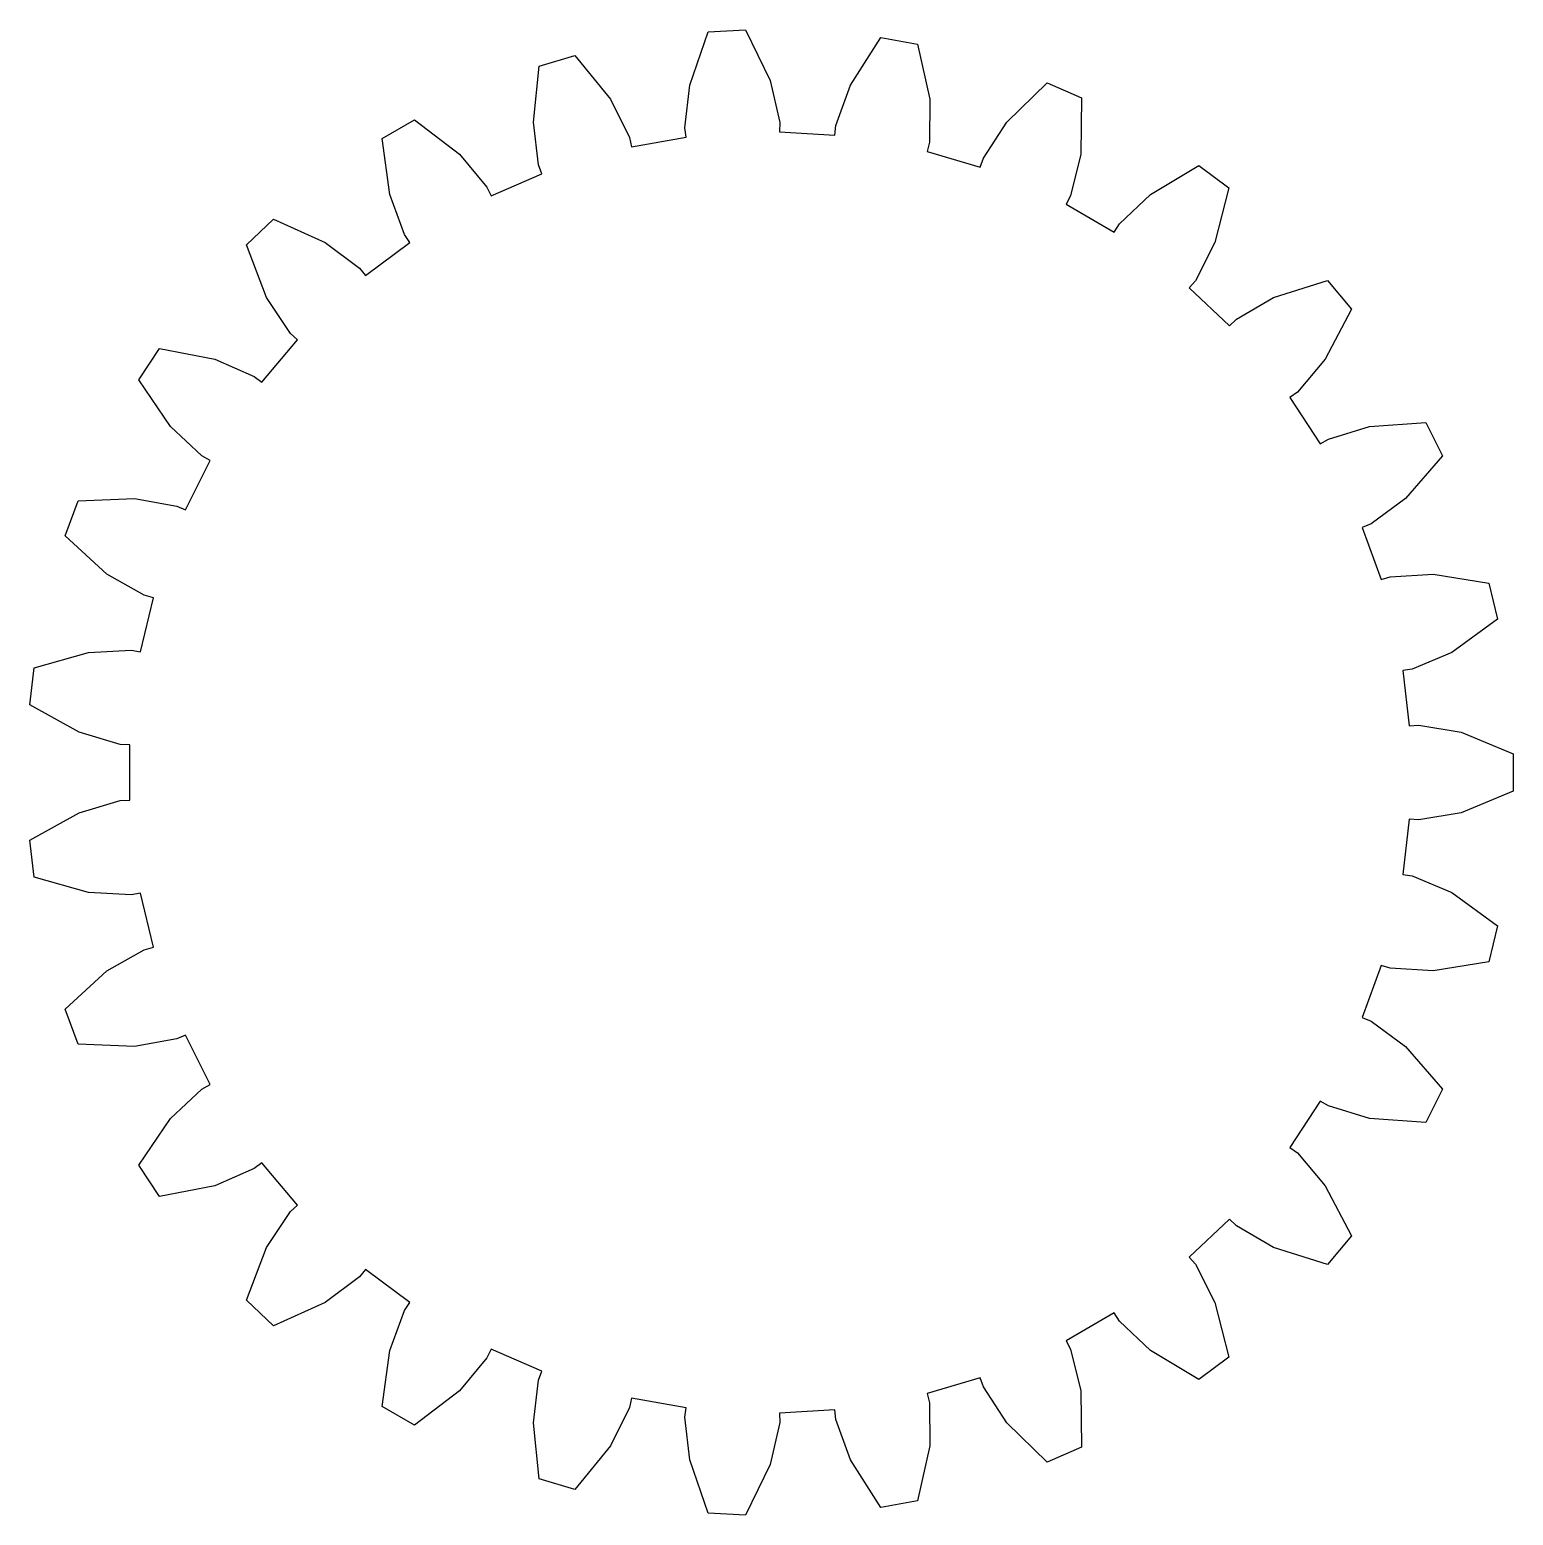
# Model space of a CAD drawing. Extents: x -6.9 to 6.9, y -6.9 to 6.9.
import ezdxf

# ---------------------------------------------------------------- set-up
doc = ezdxf.new("R2010")
doc.units = 0
doc.layers.add('Layer_1', color=7, linetype='CONTINUOUS')

msp = doc.modelspace()

# ---------------------------------------------------------------- linework, layer by layer
at = {"layer": 'Layer_1', "color": 7}
for p, q in [((-0.589116, 6.899258), (-0.24237, 6.919453)), ((-0.24237, 6.919453), (-0.013318, 6.445777)), ((-0.761627, 6.402194), (-0.589116, 6.899258)), ((0.734991, 6.402194), (1.017484, 6.846076)), ((1.017484, 6.846076), (1.359541, 6.785759)), ((1.359541, 6.785759), (1.47318, 6.27203)), ((-2.164673, 6.580499), (-1.83193, 6.680115)), ((-1.83193, 6.680115), (-1.499816, 6.27203)), ((-2.217903, 6.05705), (-2.164673, 6.580499)), ((-0.806083, 6.004946), (-0.761627, 6.402194)), ((-0.013318, 6.445777), (0.076956, 6.056378)), ((0.60012, 6.025907), (0.734991, 6.402194)), ((2.191266, 6.05705), (2.56851, 6.423818)), ((2.56851, 6.423818), (2.887438, 6.286245)), ((-1.499816, 6.27203), (-1.322174, 5.913946)), ((1.47318, 6.27203), (1.471219, 5.872307)), ((2.887438, 6.286245), (2.879542, 5.760158)), ((-3.62425, 5.906984), (-3.323449, 6.080649)), ((-3.323449, 6.080649), (-2.906178, 5.760158)), ((-2.169549, 5.660257), (-2.217903, 6.05705)), ((-0.79447, 5.916972), (-0.806083, 6.004946)), ((0.076956, 6.056378), (0.075633, 5.96765)), ((0.075633, 5.96765), (0.591134, 5.937625)), ((0.591134, 5.937625), (0.60012, 6.025907)), ((1.973255, 5.722007), (2.191266, 6.05705)), ((-3.555328, 5.38537), (-3.62425, 5.906984)), ((-1.322174, 5.913946), (-1.303, 5.827304)), ((-1.303, 5.827304), (-0.79447, 5.916972)), ((1.471219, 5.872307), (1.449468, 5.786278)), ((-2.906178, 5.760158), (-2.650744, 5.452691)), ((1.449468, 5.786278), (1.94415, 5.638179)), ((1.94415, 5.638179), (1.973255, 5.722007)), ((2.879542, 5.760158), (2.785449, 5.371662)), ((-2.612105, 5.372808), (-2.13796, 5.577334)), ((-2.13796, 5.577334), (-2.169549, 5.660257)), ((3.528692, 5.38537), (3.980352, 5.655253)), ((3.980352, 5.655253), (4.258956, 5.447839)), ((-2.650744, 5.452691), (-2.612105, 5.372808)), ((4.258956, 5.447839), (4.129947, 4.937754)), ((-3.416771, 5.010423), (-3.555328, 5.38537)), ((2.785449, 5.371662), (2.744447, 5.292967)), ((2.744447, 5.292967), (3.19164, 5.034779)), ((3.239293, 5.109636), (3.528692, 5.38537)), ((-4.889159, 4.915024), (-4.636519, 5.153377)), ((-4.636519, 5.153377), (-4.156583, 4.937754)), ((-3.366911, 4.93702), (-3.416771, 5.010423)), ((3.19164, 5.034779), (3.239293, 5.109636)), ((-4.701805, 4.423362), (-4.889159, 4.915024)), ((-4.156583, 4.937754), (-3.837127, 4.697481)), ((-3.781109, 4.628661), (-3.366911, 4.93702)), ((4.129947, 4.937754), (3.948797, 4.581429)), ((-3.837127, 4.697481), (-3.781109, 4.628661)), ((3.948797, 4.581429), (3.890752, 4.51431)), ((4.675169, 4.423362), (5.176893, 4.581812)), ((5.176893, 4.581812), (5.400153, 4.315739)), ((3.890752, 4.51431), (4.266351, 4.159952)), ((-4.480515, 4.090478), (-4.701805, 4.423362)), ((4.32998, 4.221801), (4.675169, 4.423362)), ((5.400153, 4.315739), (5.156987, 3.849152)), ((4.266351, 4.159952), (4.32998, 4.221801)), ((-4.746989, 3.634985), (-4.41507, 4.030551)), ((-4.41507, 4.030551), (-4.480515, 4.090478)), ((-5.891211, 3.658091), (-5.70035, 3.948286)), ((-5.70035, 3.948286), (-5.183624, 3.849152)), ((-5.183624, 3.849152), (-4.81737, 3.689028)), ((5.156987, 3.849152), (4.898548, 3.544208)), ((-5.595524, 3.22289), (-5.891211, 3.658091)), ((-4.81737, 3.689028), (-4.746989, 3.634985)), ((4.898548, 3.544208), (4.826587, 3.492285)), ((4.826587, 3.492285), (5.110342, 3.06086)), ((-5.30343, 2.950012), (-5.595524, 3.22289)), ((5.186519, 3.106369), (5.568888, 3.22289)), ((5.568888, 3.22289), (6.093627, 3.261362)), ((6.093627, 3.261362), (6.249509, 2.950974)), ((5.110342, 3.06086), (5.186519, 3.106369)), ((-5.457675, 2.445342), (-5.225929, 2.906792)), ((-5.225929, 2.906792), (-5.30343, 2.950012)), ((6.249509, 2.950974), (5.905297, 2.553044)), ((-6.576387, 2.203952), (-6.457592, 2.530339)), ((-6.457592, 2.530339), (-5.931933, 2.553044)), ((-5.931933, 2.553044), (-5.538622, 2.481701)), ((5.905297, 2.553044), (5.583499, 2.315921)), ((-5.538622, 2.481701), (-5.457675, 2.445342)), ((5.583499, 2.315921), (5.501505, 2.281992)), ((5.501505, 2.281992), (5.678114, 1.796756)), ((-6.188304, 1.848671), (-6.576387, 2.203952)), ((-5.841153, 1.650508), (-6.188304, 1.848671)), ((5.678114, 1.796756), (5.762735, 1.823471)), ((5.762735, 1.823471), (6.161667, 1.848671)), ((6.161667, 1.848671), (6.681134, 1.765093)), ((6.681134, 1.765093), (6.761234, 1.427124)), ((-5.874856, 1.123873), (-5.755773, 1.62633)), ((-5.755773, 1.62633), (-5.841153, 1.650508)), ((6.761234, 1.427124), (6.334531, 1.119298)), ((-6.867421, 0.97598), (-6.361168, 1.119298)), ((-6.361168, 1.119298), (-5.962007, 1.140584)), ((-5.962007, 1.140584), (-5.874856, 1.123873)), ((6.334531, 1.119298), (5.966722, 0.962778)), ((-6.907744, 0.630995), (-6.867421, 0.97598)), ((5.966722, 0.962778), (5.879112, 0.948675)), ((5.879112, 0.948675), (5.939062, 0.43579)), ((-6.448188, 0.374791), (-6.907744, 0.630995)), ((5.939062, 0.43579), (6.027561, 0.44227)), ((6.027561, 0.44227), (6.421552, 0.374791)), ((-6.064696, 0.262029), (-6.448188, 0.374791)), ((6.421552, 0.374791), (6.907744, 0.173668)), ((-5.976041, 0.25819), (-6.064696, 0.262029)), ((-5.976041, -0.258186), (-5.976041, 0.25819)), ((6.907744, 0.173668), (6.907744, -0.173663)), ((-6.448188, -0.374786), (-6.064696, -0.262024)), ((-6.064696, -0.262024), (-5.976041, -0.258186)), ((6.907744, -0.173663), (6.421552, -0.374786)), ((-6.907744, -0.63099), (-6.448188, -0.374786)), ((6.421552, -0.374786), (6.027561, -0.442265)), ((5.939062, -0.435785), (5.879112, -0.948671)), ((6.027561, -0.442265), (5.939062, -0.435785)), ((-6.867421, -0.975976), (-6.907744, -0.63099)), ((5.879112, -0.948671), (5.966722, -0.962773)), ((5.966722, -0.962773), (6.334531, -1.119294)), ((-6.361168, -1.119294), (-6.867421, -0.975976)), ((-5.962007, -1.140579), (-6.361168, -1.119294)), ((-5.874856, -1.123869), (-5.962007, -1.140579)), ((-5.755773, -1.626326), (-5.874856, -1.123869)), ((6.334531, -1.119294), (6.761234, -1.427119)), ((6.761234, -1.427119), (6.681134, -1.765089)), ((-6.188304, -1.848666), (-5.841153, -1.650504)), ((-5.841153, -1.650504), (-5.755773, -1.626326)), ((5.678114, -1.796751), (5.501505, -2.281987)), ((5.762735, -1.823467), (5.678114, -1.796751)), ((6.681134, -1.765089), (6.161667, -1.848666)), ((-6.576387, -2.203947), (-6.188304, -1.848666)), ((6.161667, -1.848666), (5.762735, -1.823467)), ((-6.457592, -2.530334), (-6.576387, -2.203947)), ((5.501505, -2.281987), (5.583499, -2.315916)), ((5.583499, -2.315916), (5.905297, -2.553039)), ((-5.538622, -2.481696), (-5.931933, -2.553039)), ((-5.457675, -2.445338), (-5.538622, -2.481696)), ((-5.225929, -2.906788), (-5.457675, -2.445338)), ((-5.931933, -2.553039), (-6.457592, -2.530334)), ((5.905297, -2.553039), (6.249509, -2.95097)), ((-5.595524, -3.222885), (-5.30343, -2.950007)), ((-5.30343, -2.950007), (-5.225929, -2.906788)), ((6.249509, -2.95097), (6.093627, -3.261358)), ((5.110342, -3.060856), (4.826587, -3.49228)), ((5.186519, -3.106364), (5.110342, -3.060856)), ((5.568888, -3.222885), (5.186519, -3.106364)), ((-5.891211, -3.658086), (-5.595524, -3.222885)), ((6.093627, -3.261358), (5.568888, -3.222885)), ((4.826587, -3.49228), (4.898548, -3.544204)), ((4.898548, -3.544204), (5.156987, -3.849148)), ((-5.70035, -3.948281), (-5.891211, -3.658086)), ((-4.81737, -3.689023), (-5.183624, -3.849148)), ((-4.746989, -3.63498), (-4.81737, -3.689023)), ((-4.41507, -4.030546), (-4.746989, -3.63498)), ((-5.183624, -3.849148), (-5.70035, -3.948281)), ((5.156987, -3.849148), (5.400153, -4.315734)), ((-4.701805, -4.423357), (-4.480515, -4.090473)), ((-4.480515, -4.090473), (-4.41507, -4.030546)), ((4.266351, -4.159948), (3.890752, -4.514306)), ((4.32998, -4.221797), (4.266351, -4.159948)), ((4.675169, -4.423357), (4.32998, -4.221797)), ((-4.889159, -4.915019), (-4.701805, -4.423357)), ((5.176893, -4.581808), (4.675169, -4.423357)), ((5.400153, -4.315734), (5.176893, -4.581808)), ((3.890752, -4.514306), (3.948797, -4.581424)), ((-3.837127, -4.697477), (-4.156583, -4.937749)), ((-3.781109, -4.628657), (-3.837127, -4.697477)), ((-3.366911, -4.937015), (-3.781109, -4.628657)), ((3.948797, -4.581424), (4.129947, -4.937749)), ((-4.636519, -5.153373), (-4.889159, -4.915019)), ((-4.156583, -4.937749), (-4.636519, -5.153373)), ((-3.416771, -5.010419), (-3.366911, -4.937015)), ((4.129947, -4.937749), (4.258956, -5.447835)), ((-3.555328, -5.385365), (-3.416771, -5.010419)), ((3.19164, -5.034774), (2.744447, -5.292963)), ((3.239293, -5.109631), (3.19164, -5.034774)), ((3.528692, -5.385365), (3.239293, -5.109631)), ((-3.62425, -5.906979), (-3.555328, -5.385365)), ((-2.612105, -5.372803), (-2.650744, -5.452686)), ((-2.13796, -5.57733), (-2.612105, -5.372803)), ((2.744447, -5.292963), (2.785449, -5.371657)), ((2.785449, -5.371657), (2.879542, -5.760153)), ((3.980352, -5.655248), (3.528692, -5.385365)), ((-2.650744, -5.452686), (-2.906178, -5.760153)), ((4.258956, -5.447835), (3.980352, -5.655248)), ((-2.217903, -6.057045), (-2.169549, -5.660252)), ((-2.169549, -5.660252), (-2.13796, -5.57733)), ((1.94415, -5.638174), (1.449468, -5.786273)), ((1.973255, -5.722002), (1.94415, -5.638174)), ((-2.906178, -5.760153), (-3.323449, -6.080645)), ((1.449468, -5.786273), (1.471219, -5.872303)), ((2.191266, -6.057045), (1.973255, -5.722002)), ((2.879542, -5.760153), (2.887438, -6.286241)), ((-3.323449, -6.080645), (-3.62425, -5.906979)), ((-1.322174, -5.913942), (-1.499816, -6.272025)), ((-1.303, -5.8273), (-1.322174, -5.913942)), ((-0.79447, -5.916967), (-1.303, -5.8273)), ((-0.806083, -6.004942), (-0.79447, -5.916967)), ((0.591134, -5.93762), (0.075633, -5.967646)), ((0.60012, -6.025902), (0.591134, -5.93762)), ((1.471219, -5.872303), (1.47318, -6.272025)), ((-2.164673, -6.580494), (-2.217903, -6.057045)), ((-0.761627, -6.402189), (-0.806083, -6.004942)), ((0.076956, -6.056374), (-0.013318, -6.445773)), ((0.075633, -5.967646), (0.076956, -6.056374)), ((0.734991, -6.402189), (0.60012, -6.025902)), ((2.56851, -6.423813), (2.191266, -6.057045)), ((-1.499816, -6.272025), (-1.83193, -6.68011)), ((1.47318, -6.272025), (1.359541, -6.785754)), ((2.887438, -6.286241), (2.56851, -6.423813)), ((-0.589116, -6.899253), (-0.761627, -6.402189)), ((-0.013318, -6.445773), (-0.24237, -6.919449)), ((1.017484, -6.846071), (0.734991, -6.402189)), ((-1.83193, -6.68011), (-2.164673, -6.580494)), ((-0.24237, -6.919449), (-0.589116, -6.899253)), ((1.359541, -6.785754), (1.017484, -6.846071))]:
    msp.add_line(p, q, dxfattribs=at)

doc.saveas('drawing.dxf')
